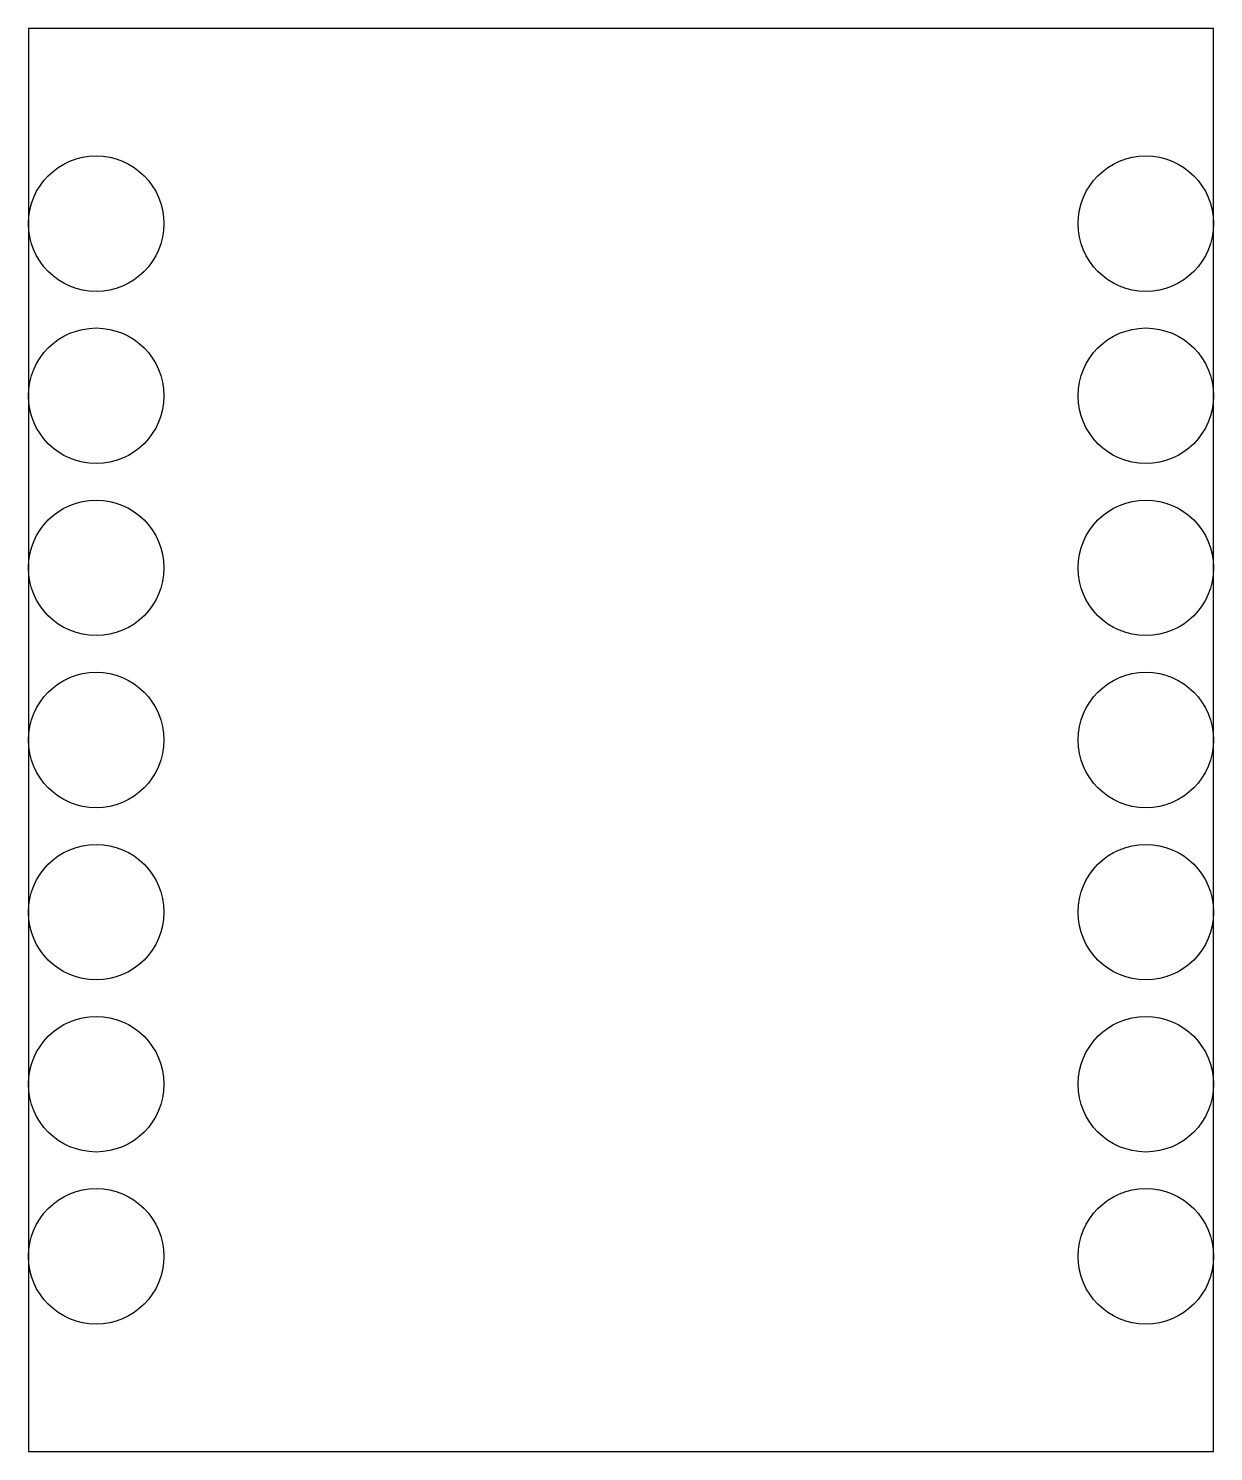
# Model space of a CAD drawing. Header units: millimetres. Extents: x -8.7 to 8.8, y -10.5 to 10.5.
import ezdxf

# ---------------------------------------------------------------- set-up
doc = ezdxf.new("R2010")
doc.units = ezdxf.units.MM
doc.layers.get('0').update_dxf_attribs({"linetype": 'CONTINUOUS'})

msp = doc.modelspace()

# ---------------------------------------------------------------- linework, layer by layer
msp.add_lwpolyline([(8.75, -10.5), (8.75, -7.62), (8.75, -5.08), (8.75, -2.54), (8.75, 0), (8.75, 2.54), (8.75, 5.08), (8.75, 7.62), (8.75, 10.5), (-8.75, 10.5), (-8.75, 7.62), (-8.75, 5.08), (-8.75, 2.54), (-8.75, 0), (-8.75, -2.54), (-8.75, -5.08), (-8.75, -7.62), (-8.75, -10.5)], close=True)
for centre in [(-7.75, 7.62), (7.75, 7.62), (-7.75, 5.08), (7.75, 5.08), (-7.75, 2.54), (7.75, 2.54), (-7.75, 0), (7.75, 0), (-7.75, -2.54), (7.75, -2.54), (-7.75, -5.08), (7.75, -5.08), (-7.75, -7.62), (7.75, -7.62)]:
    msp.add_circle(centre, 1)

doc.saveas('drawing.dxf')
